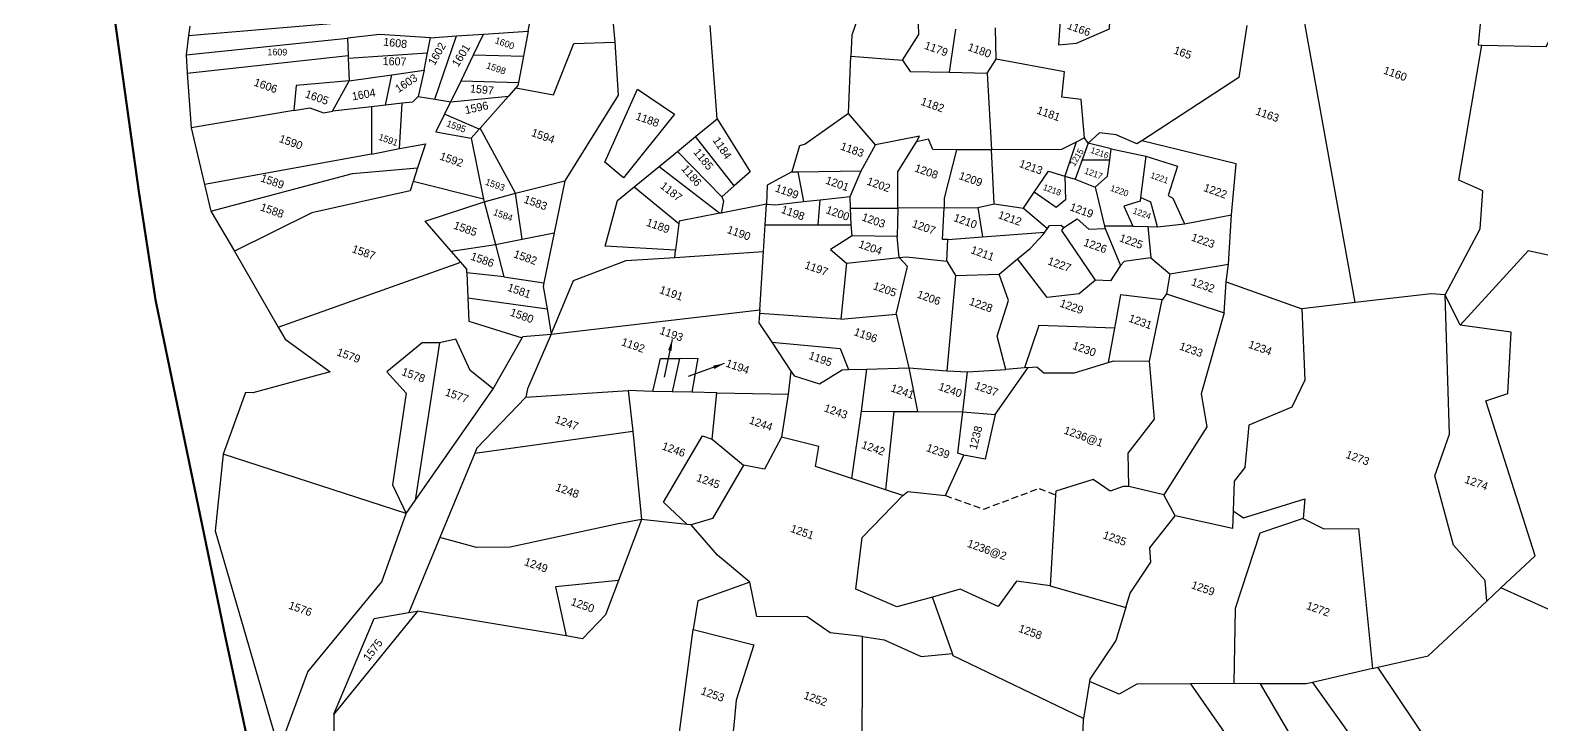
# Model space of a CAD drawing. Header units: metres. Extents: x 256890 to 259932, y 2184530 to 2188310.
# Drawn here: x 257441 to 258116, y 2185675 to 2185985 of the extents above; entities that cross this region are included whole.
import ezdxf

# ---------------------------------------------------------------- set-up
doc = ezdxf.new("R2010")
doc.units = ezdxf.units.M
doc.header["$LTSCALE"] = 0.3
doc.linetypes.add('DASHED', pattern=[0.75, 0.5, -0.25])
for name, color, linetype in [('OFF', 1, 'Continuous'), ('POLY_PARCEL', 6, 'Continuous'), ('POLY_ROAD', 30, 'Continuous'), ('POLY_SUBPARCEL', 6, 'DASHED'), ('SYM_ARROW', 1, 'Continuous'), ('TEXT_PARCEL', 7, 'Continuous'), ('V_BOUND_LINE', 7, 'Continuous')]:
    doc.layers.add(name, color=color, linetype=linetype)
doc.styles.get("Standard").update_dxf_attribs({"font": 'simplex.shx'})
doc.styles.add('TEXT_MAP', font='', dxfattribs={"height": 1.8})
doc.styles.get('TEXT_MAP').set_extended_font_data('Kruti Dev 050')
doc.dimstyles.get("Standard").update_dxf_attribs({"dimtxt": 0.18, "dimasz": 0.18, "dimexe": 0.18, "dimexo": 0.0625, "dimgap": 0.09, "dimtad": 0, "dimtih": 1, "dimtoh": 1, "dimdec": 4, "dimzin": 0, "dimdsep": 46, "dimtxsty": 'Standard', "dimcen": 0.09, "dimadec": 0, "dimazin": 0, "dimtfac": 1, "dimtdec": 4, "dimtofl": 0, "dimtmove": 0, "dimatfit": 3, "dimfxl": 0, "dimtolj": 1, "dimtzin": 0, "dimarcsym": 0})

# ---------------------------------------------------------------- blocks, each defined once
blk = doc.blocks.new('TEXTARROW')
blk.add_leader([(0, 0), (8.64, 0)], dimstyle='Standard', override={"dimtxt": 2.5, "dimasz": 2.5, "dimexe": 1.25, "dimexo": 0.625, "dimgap": 0.625, "dimtad": 1, "dimtih": 0, "dimtoh": 0, "dimzin": 8, "dimcen": 2.5, "dimtofl": 1})
blk = doc.blocks.new('ee')
at = {"layer": 'OFF'}
blk.add_lwpolyline([(-1065.45, 694.22), (-1074.01, 713.48)], dxfattribs=at)
at = {"layer": 'POLY_PARCEL'}
for points in [[(-908.99, 767.63), (-895.26, 772.23), (-893.29, 786.07), (-866.22, 788.56)], [(-914.14, 784.9), (-909.8, 767.44), (-908.99, 767.63)], [(-897.88, 711.99), (-895.45, 728.65), (-897.75, 736.86), (-903.67, 737.26), (-908.99, 767.63)], [(-916.37, 703.55), (-947.92, 758.48), (-948.08, 759.42)], [(-960.28, 754.05), (-958.04, 742.4), (-973.82, 721.65)], [(-1043.32, 732.77), (-1043.25, 722.13), (-1041.87, 717.64)], [(-1030.63, 720.66), (-1029.12, 727.36), (-1031.69, 734.02)], [(-1021.69, 731.22), (-1019.78, 721.63)], [(-1010.81, 727.99), (-1013.36, 734.52)], [(-1011.71, 724.31), (-1010.81, 727.99)], [(-986.17, 717.98), (-989.79, 725.86), (-994.06, 724.87), (-995.37, 730.45), (-1010.81, 727.99)], [(-866.6, 729.76), (-883.64, 727.59), (-892.42, 706.67)], [(-1030.63, 720.66), (-1028.14, 718.86), (-1019.78, 721.63)], [(-1019.78, 721.63), (-1011.71, 724.31)], [(-1011.71, 724.31), (-1005.01, 708.42)], [(-973.82, 721.65), (-974.61, 720.67), (-979.67, 721), (-983.35, 720.21), (-984.99, 717.12)], [(-949.19, 712.79), (-952.08, 723.95), (-973.82, 721.65)], [(-1041.87, 717.64), (-1030.63, 720.66)], [(-1037.99, 705.3), (-1041.87, 717.64)], [(-986.17, 717.98), (-987.64, 716.42)], [(-984.99, 717.12), (-986.17, 717.98)], [(-979.67, 717.65), (-984.99, 717.12)], [(-979.67, 717.65), (-971.79, 718.76)], [(-979.16, 715.19), (-979.67, 717.65)], [(-971.79, 718.76), (-964.36, 719.03), (-964.1, 712.07), (-962.92, 711.87), (-958.52, 707.34)], [(-971.79, 718.76), (-969.78, 709.6)], [(-987.64, 716.42), (-990.15, 713.75), (-1005.01, 708.42)], [(-987.64, 716.42), (-987.45, 708.4)], [(-984.99, 717.12), (-984.99, 713.18)], [(-984.99, 713.18), (-979.16, 715.19)], [(-980.19, 708.36), (-978.42, 711.57), (-979.16, 715.19)], [(-984.99, 713.18), (-984.99, 708.52)], [(-958.52, 707.34), (-949.19, 712.79)], [(-946.15, 702.1), (-949.19, 712.79)], [(-897.88, 711.99), (-900.9, 711.13), (-916.37, 703.55)], [(-865.93, 650.31), (-867.83, 654.54), (-877.23, 659.6), (-886.45, 672.91), (-886.45, 682.82), (-897.88, 711.99)], [(-892.42, 706.67), (-897.88, 711.99)], [(-1005.01, 708.42), (-1012.41, 705.79)], [(-1000.34, 697.17), (-1005.01, 708.42)], [(-987.45, 708.4), (-985.49, 703.44), (-986.93, 701.08), (-992.72, 702.68)], [(-992.72, 702.68), (-991.27, 708.2), (-987.45, 708.4)], [(-987.45, 708.4), (-984.99, 708.52)], [(-984.99, 708.52), (-980.19, 708.36)], [(-980.19, 708.36), (-975.25, 700.79)], [(-969.78, 709.6), (-969.6, 708.8), (-972.69, 706.5), (-969.27, 702.95)], [(-963.95, 704.66), (-967.23, 709.39), (-969.78, 709.6)], [(-963.95, 704.66), (-958.52, 707.34)], [(-863.94, 654.15), (-859.1, 663.51), (-881.31, 692.64), (-877.18, 695.86), (-881.06, 709.1), (-892.42, 706.67)], [(-1037.99, 705.3), (-1044.89, 695.51), (-1045.94, 694.79), (-1045.61, 688.69)], [(-1029.91, 700.73), (-1037.99, 705.3)], [(-1021.44, 704.41), (-1021.3, 705.86), (-1029.91, 700.73)], [(-1020.45, 688.98), (-1023.13, 696.68), (-1021.44, 704.41)], [(-1012.41, 705.79), (-1017.43, 704.02), (-1019.14, 705.92), (-1021.44, 704.41)], [(-1012.41, 705.79), (-1011.37, 694.61), (-1010.65, 692.54)], [(-969.27, 702.95), (-966.03, 703.99)], [(-966.03, 703.99), (-963.95, 704.66)], [(-966.03, 703.99), (-963.03, 697.57)], [(-1112.1, 698.52), (-1112.97, 703.75)], [(-1110.46, 685.56), (-1101.97, 686.96), (-1101.51, 699.37), (-1092.94, 702.72)], [(-1031.03, 694.14), (-1029.91, 700.73)], [(-993.83, 698.49), (-992.72, 702.68)], [(-969.27, 702.95), (-975.25, 700.79)], [(-975.25, 700.79), (-974.94, 700.31)], [(-957.84, 695.66), (-946.15, 702.1)], [(-945.29, 698.22), (-946.15, 702.1)], [(-916.37, 703.55), (-927.23, 698.22)], [(-1121.38, 694.49), (-1112.1, 698.52)], [(-1112.1, 698.52), (-1111.23, 692.86)], [(-1003.49, 695.14), (-1000.34, 697.17)], [(-1000.34, 697.17), (-993.83, 698.49)], [(-993.83, 698.49), (-987.18, 695.96)], [(-987.18, 695.96), (-986.96, 696.77), (-984.53, 697.75), (-983.81, 697.42)], [(-973.1, 688.69), (-984, 696.67), (-983.81, 697.42)], [(-983.81, 697.42), (-981.57, 700.25), (-978.36, 698.93), (-974.94, 700.31)], [(-974.94, 700.31), (-968.9, 693.68)], [(-963.03, 697.57), (-968.42, 694.81), (-968.9, 693.68)], [(-963.03, 697.57), (-957.84, 695.66)], [(-945.29, 698.22), (-927.23, 698.22)], [(-943.32, 691.46), (-945.29, 698.22)], [(-927.23, 698.22), (-921.15, 683.3), (-921.87, 676.6), (-929.62, 669.54), (-927.32, 660.28), (-928.57, 656.6), (-926.51, 650.22)], [(-1126.95, 692.08), (-1121.38, 694.49)], [(-1121.92, 689.37), (-1121.38, 694.49)], [(-1065.45, 694.22), (-1054.48, 685.52), (-1056.8, 681.3)], [(-1044.39, 689.14), (-1031.03, 694.14)], [(-1031.42, 687.86), (-1031.03, 694.14)], [(-1010.65, 692.54), (-1003.49, 695.14)], [(-1003.49, 695.14), (-1000.29, 689.28)], [(-1000.29, 689.28), (-987.46, 694.98)], [(-991.2, 687.3), (-989.33, 690.4), (-987.62, 694.4), (-987.46, 694.98)], [(-987.46, 694.98), (-987.18, 695.96)], [(-957.84, 695.66), (-957.05, 691.13)], [(-1183.77, 671.92), (-1146.45, 688.92), (-1139.97, 693.61)], [(-1132.32, 689.75), (-1126.95, 692.08)], [(-1126.76, 677.06), (-1126.95, 692.08)], [(-1121.92, 689.37), (-1111.23, 692.86)], [(-1111.23, 692.86), (-1110.31, 686.92)], [(-1010.65, 692.54), (-1020.45, 688.98)], [(-1007.43, 686.11), (-1008.55, 685.71), (-1010.65, 692.54)], [(-968.9, 693.68), (-969.88, 689.68), (-973.1, 688.69)], [(-957.05, 691.13), (-957.5, 689.55)], [(-957.05, 691.13), (-943.32, 691.46)], [(-943.32, 691.46), (-942.14, 672.58), (-938.45, 666.05), (-942.37, 648.39)], [(-1132.32, 689.75), (-1143.26, 686.59), (-1149.88, 683.36)], [(-1131.82, 686.32), (-1132.32, 689.75)], [(-1122.59, 682.92), (-1121.92, 689.37)], [(-1056.8, 681.3), (-1068.7, 688.83)], [(-1045.61, 688.69), (-1049.82, 684.02), (-1048.57, 679.89)], [(-1045.61, 688.69), (-1044.39, 689.14)], [(-1044.39, 689.14), (-1040.92, 683.22)], [(-1037.49, 684.9), (-1031.42, 687.86)], [(-1030.43, 685.4), (-1031.42, 687.86)], [(-1030.43, 685.4), (-1020.45, 688.98)], [(-1020.45, 688.98), (-1018.41, 682.94)], [(-1007.43, 686.11), (-1000.29, 689.28)], [(-993.99, 682.68), (-991.2, 687.3)], [(-973.1, 688.69), (-975.53, 684.55), (-982.03, 681.34), (-991.2, 687.3)], [(-957.5, 689.55), (-966.69, 687.45), (-965.46, 679.9)], [(-955.53, 675.6), (-957.5, 689.55)], [(-1148.22, 679.22), (-1131.82, 686.32)], [(-1131.25, 682.41), (-1131.82, 686.32)], [(-1122.59, 682.92), (-1110.31, 686.92)], [(-1110.46, 685.56), (-1111.37, 683.31)], [(-1110.31, 686.92), (-1110.2, 686.22), (-1110.46, 685.56)], [(-1058.56, 678.1), (-1071.4, 684.34)], [(-1040.92, 683.22), (-1037.49, 684.9)], [(-1036.02, 679.46), (-1037.49, 684.9)], [(-1029.06, 681.95), (-1030.43, 685.4)], [(-1006.05, 681.45), (-1007.43, 686.11)], [(-1182.84, 667.67), (-1149.88, 683.36)], [(-1149.88, 683.36), (-1148.45, 679.79)], [(-1137.71, 679.01), (-1131.25, 682.41)], [(-1131.25, 682.41), (-1130.53, 676.38)], [(-1123.13, 677.71), (-1111.37, 683.31)], [(-1123.13, 677.71), (-1122.59, 682.92)], [(-1111.37, 683.31), (-1114.96, 674.34)], [(-1056.8, 681.3), (-1058.56, 678.1)], [(-1048.57, 679.89), (-1046.6, 680.44), (-1040.92, 683.22)], [(-1036.02, 679.46), (-1029.06, 681.95)], [(-1028, 679.66), (-1029.06, 681.95)], [(-1018.41, 682.94), (-1028, 679.66)], [(-1016.38, 678.61), (-1018.41, 682.94)], [(-1016.38, 678.61), (-1014.92, 679.35), (-1006.05, 681.45)], [(-1006.05, 681.45), (-1003.09, 679.12)], [(-1003.09, 679.12), (-993.99, 682.68)], [(-985.32, 662.98), (-989.72, 669.35), (-989.98, 677.76), (-993.99, 682.68)], [(-1181.17, 663.85), (-1148.45, 679.79)], [(-1148.45, 679.79), (-1148.22, 679.22)], [(-1148.22, 679.22), (-1146.33, 674.48)], [(-1146.33, 674.48), (-1137.71, 679.01)], [(-1136.77, 672.07), (-1137.71, 679.01)], [(-1130.53, 676.38), (-1126.76, 677.06)], [(-1126.76, 677.06), (-1123.13, 677.71)], [(-1123.59, 674.6), (-1123.13, 677.71)], [(-1074.13, 679.8), (-1057.73, 674.45)], [(-1058.56, 678.1), (-1057.9, 677.31), (-1057.48, 674.6)], [(-1048.57, 679.89), (-1057.48, 674.6)], [(-1047.28, 675.43), (-1048.57, 679.89)], [(-1047.28, 675.43), (-1036.02, 679.46)], [(-1028, 679.66), (-1031.55, 675.13), (-1027.15, 673.42)], [(-1027.15, 673.42), (-1016.38, 678.61)], [(-1012.75, 666.38), (-1013.93, 677.34), (-1016.38, 678.61)], [(-1003.09, 679.12), (-997.71, 658.23)], [(-965.46, 679.9), (-981.69, 674.75), (-981.51, 664.72)], [(-965.46, 679.9), (-964.21, 672.19)], [(-1184.22, 674.01), (-1183.77, 671.92)], [(-1146.33, 674.48), (-1157.16, 669.48)], [(-1147.57, 666.81), (-1146.33, 674.48)], [(-1133.35, 673.74), (-1136.77, 672.07)], [(-1130.53, 676.38), (-1131.3, 674.74), (-1133.35, 673.74)], [(-1130.48, 663.94), (-1133.35, 673.74)], [(-1123.59, 674.6), (-1124.06, 670.24), (-1116.15, 671.58)], [(-1115.07, 674.06), (-1123.59, 674.6)], [(-1116.15, 671.58), (-1115.07, 674.06)], [(-1114.96, 674.34), (-1115.07, 674.06)], [(-1102.59, 663.26), (-1114.96, 674.34)], [(-1077.88, 673.57), (-1065.66, 669.15)], [(-1057.73, 674.45), (-1065.78, 669.68), (-1065.66, 669.15)], [(-1057.48, 674.6), (-1057.73, 674.45)], [(-1045.62, 669.65), (-1047.28, 675.43)], [(-1027.15, 673.42), (-1024.13, 661.17)], [(-964.21, 672.19), (-963.15, 672.98), (-955.53, 675.6)], [(-950.45, 647.48), (-953.08, 654.5), (-950.12, 663.69), (-955.53, 675.6)], [(-1183.77, 671.92), (-1182.84, 667.67)], [(-1139.64, 670.68), (-1147.57, 666.81)], [(-1136.77, 672.07), (-1139.64, 670.68)], [(-1139.64, 670.68), (-1136.02, 660.61)], [(-1116.15, 671.58), (-1108.91, 659.57)], [(-980.76, 665.06), (-978.98, 665.92), (-977.01, 665.13), (-970.51, 667.46), (-964.21, 672.19)], [(-835.23, 671.4), (-852.31, 653.24), (-863.94, 654.15)], [(-1182.84, 667.67), (-1181.17, 663.85)], [(-1157.16, 669.48), (-1155.78, 664.04)], [(-1149.31, 665.79), (-1147.57, 666.81)], [(-1130.48, 663.94), (-1125.39, 666.92), (-1125.24, 661.2)], [(-1102.59, 663.26), (-1093.07, 669.59)], [(-1065.66, 669.15), (-1064.34, 663.26)], [(-1063.96, 661.64), (-1045.62, 669.65)], [(-1041.99, 657.02), (-1045.62, 669.65)], [(-1181.17, 663.85), (-1176.26, 652.56)], [(-1155.78, 664.04), (-1176.26, 652.56)], [(-1155.78, 664.04), (-1152.6, 665.79)], [(-1152.6, 665.79), (-1149.31, 665.79)], [(-1136.02, 660.61), (-1130.48, 663.94)], [(-1108.54, 659.03), (-1102.59, 663.26)], [(-1097.68, 654.02), (-1102.59, 663.26)], [(-1024.13, 661.17), (-1012.75, 666.38)], [(-1012.75, 666.38), (-1006.05, 656)], [(-981.51, 664.72), (-985.32, 662.98)], [(-984.24, 652.65), (-980.76, 665.06)], [(-980.76, 665.06), (-981.51, 664.72)], [(-1136.02, 660.61), (-1169.15, 641.58)], [(-1165.79, 636.4), (-1138.58, 655.12), (-1125.24, 661.2)], [(-1125.24, 661.2), (-1125.15, 658.02)], [(-1024.13, 661.17), (-1041.77, 656.26)], [(-993.31, 659.61), (-985.32, 662.98)], [(-1125.15, 658.02), (-1125.09, 655.76), (-1144.28, 643.7), (-1157.77, 629.75)], [(-1108.91, 659.57), (-1125.15, 658.02)], [(-1111.79, 646.11), (-1119.61, 650.48), (-1108.54, 659.03)], [(-1108.91, 659.57), (-1108.54, 659.03)], [(-1108.54, 659.03), (-1102.97, 650.88)], [(-1097.68, 654.02), (-1091.38, 657.75)], [(-1084.33, 636.1), (-1041.99, 657.02)], [(-1041.99, 657.02), (-1041.77, 656.26)], [(-1006.05, 656), (-997.71, 658.23)], [(-997.71, 658.23), (-993.31, 659.61)], [(-991.28, 650.79), (-993.31, 659.61)], [(-926.51, 650.22), (-923.82, 649.53), (-912.26, 658.2), (-911.08, 653.93)], [(-1102.97, 650.88), (-1097.68, 654.02)], [(-1041.77, 656.26), (-1041.2, 654.2), (-1037.03, 651.06)], [(-1037.03, 651.06), (-1022.08, 654.92), (-1018.66, 651.07)], [(-1014.91, 652.54), (-1006.05, 656)], [(-1006.05, 656), (-1000.89, 647.42)], [(-911.08, 653.93), (-919.16, 647.56), (-918.7, 629.7), (-913.31, 613.72)], [(-911.08, 653.93), (-905.95, 653.24), (-898.63, 655.97), (-885.08, 627.38)], [(-865.93, 650.31), (-863.94, 654.15)], [(-1176.26, 652.56), (-1169.15, 641.58)], [(-1111.79, 646.11), (-1102.97, 650.88)], [(-1102.97, 650.88), (-1098.72, 644.66)], [(-1037.03, 651.06), (-1030.82, 646.38)], [(-1030.82, 646.38), (-1029.7, 645.66), (-1023.79, 645.86), (-1019.98, 650.55), (-1018.66, 651.07)], [(-1018.66, 651.07), (-1014.91, 652.54)], [(-1014.91, 652.54), (-1012.88, 643.23)], [(-1000.89, 647.42), (-991.28, 650.79)], [(-991.28, 650.79), (-984.24, 652.65)], [(-987.79, 641.69), (-989.17, 641.62), (-991.28, 650.79)], [(-984.24, 652.65), (-982.93, 642.41), (-987.79, 641.69)], [(-926.51, 650.22), (-925.29, 646.42), (-938.43, 644.78)], [(-884.02, 628.06), (-874.24, 634.24), (-865.93, 650.31)], [(-1098.72, 644.66), (-1089.76, 646.42)], [(-1030.82, 646.38), (-1029.61, 641.28)], [(-1005.92, 645.66), (-1000.89, 647.42)], [(-950.45, 647.48), (-951.63, 647.11), (-954.06, 645.08), (-958.53, 646.33), (-965.56, 641.01), (-965.33, 640.21)], [(-942.37, 648.39), (-950.45, 647.48)], [(-938.43, 644.78), (-942.37, 648.39)], [(-1142.71, 616.94), (-1108.95, 644.52)], [(-1108.95, 644.52), (-1111.79, 646.11)], [(-1106.83, 642.71), (-1107.13, 643.5), (-1108.95, 644.52)], [(-1098.72, 644.66), (-1106.83, 642.71)], [(-1012.88, 643.23), (-1005.92, 645.66)], [(-1012.88, 643.23), (-1009.86, 628.26)], [(-1005.92, 645.66), (-1001.77, 628.44)], [(-941.98, 621.64), (-942.15, 625.04), (-940.05, 633.12), (-941.36, 636.11), (-938.43, 644.78)], [(-1169.15, 641.58), (-1165.79, 636.4)], [(-1106.83, 642.71), (-1104.73, 637.49)], [(-1104.73, 637.49), (-1087.14, 641.13)], [(-1058.48, 631.68), (-1059.33, 639.2), (-1055.31, 640.67)], [(-1055.31, 640.67), (-1051.46, 642.08), (-1050.21, 634.44)], [(-1055.31, 640.67), (-1054.37, 633.05)], [(-1044.85, 636.22), (-1029.61, 641.28)], [(-1029.61, 641.28), (-1027.75, 631.71)], [(-988.64, 631.71), (-987.79, 641.69)], [(-965.33, 640.21), (-959.65, 620.55)], [(-1165.79, 636.4), (-1157.77, 629.75)], [(-1104.73, 637.49), (-1102.78, 632.63), (-1090.24, 633.12)], [(-1090.24, 633.12), (-1090.18, 633.46), (-1084.33, 636.1)], [(-1084.33, 636.1), (-1085.25, 622.72), (-1084.98, 620.86)], [(-1044.85, 636.22), (-1050.21, 634.44)], [(-1042.35, 626.01), (-1044.85, 636.22)], [(-1092.54, 620.17), (-1090.24, 633.12)], [(-1054.37, 633.05), (-1058.48, 631.68)], [(-1050.21, 634.44), (-1054.37, 633.05)], [(-1009.86, 628.26), (-1018.36, 628.07), (-1019.13, 632.53), (-1027.75, 631.71)], [(-1157.77, 629.75), (-1142.71, 616.94)], [(-1084.98, 620.86), (-1063.81, 629.98)], [(-1058.48, 631.68), (-1063.81, 629.98)], [(-1063.81, 629.98), (-1059.73, 621.77)], [(-1027.75, 631.71), (-1028.98, 623.6), (-1033.7, 622.88)], [(-997.65, 628.53), (-996.92, 629.74), (-988.64, 631.71)], [(-1107.37, 625.84), (-1111.07, 624.51), (-1116.35, 615.68), (-1110.65, 612.66), (-1106.6, 592.21), (-1101.57, 587.18)], [(-1092.54, 620.17), (-1098.8, 622.3), (-1104.19, 627.84), (-1107.37, 625.84)], [(-1107.37, 625.84), (-1100.63, 590.63)], [(-1041.14, 606.09), (-1047.91, 609.03), (-1044.65, 626.01), (-1042.35, 626.01)], [(-1042.35, 626.01), (-1033.7, 622.88)], [(-1001.77, 628.44), (-1009.86, 628.26)], [(-983.74, 609.24), (-990.51, 604.49), (-1000.52, 605.16), (-1003.09, 616.55), (-997.65, 628.53)], [(-997.65, 628.53), (-1001.77, 628.44)], [(-885.08, 627.38), (-896.71, 619.91)], [(-885.08, 627.38), (-884.02, 628.06)], [(-845.94, 599.9), (-884.02, 628.06)], [(-1033.7, 622.88), (-1036.24, 609.26), (-1040.29, 606.29)], [(-1100.63, 590.63), (-1092.54, 620.17)], [(-1091.58, 605.1), (-1059.73, 621.77)], [(-1084.98, 620.86), (-1091.52, 606.37), (-1091.58, 605.1)], [(-1059.73, 621.77), (-1051.27, 603.7)], [(-959.65, 620.55), (-967.14, 618.98), (-969.11, 612.21), (-978.44, 613), (-983.74, 609.24)], [(-959.65, 620.55), (-941.98, 621.64)], [(-941.98, 621.64), (-941.58, 613.95), (-944.15, 603.78), (-944.05, 603.25)], [(-896.71, 619.91), (-897.96, 619.11), (-907.67, 615.7)], [(-896.71, 619.91), (-856.57, 591.97)], [(-1142.71, 616.94), (-1140.36, 614.95), (-1128.35, 611.46), (-1143.19, 601.15), (-1144.73, 600.66), (-1144.83, 585.89)], [(-907.67, 615.7), (-913.31, 613.72)], [(-868.67, 582.95), (-907.67, 615.7)], [(-913.31, 613.72), (-922.51, 610.37)], [(-975.25, 598.84), (-983.74, 609.24)], [(-922.51, 610.37), (-933.81, 606.26), (-936.83, 602.78), (-944.05, 603.25)], [(-922.51, 610.37), (-876.14, 577.37)], [(-1041.14, 606.09), (-1051.27, 603.7)], [(-1040.29, 606.29), (-1041.14, 606.09)], [(-1023.54, 598.62), (-1032.45, 601.91), (-1040.29, 606.29)], [(-1091.58, 605.1), (-1092.61, 584.62)], [(-1051.27, 603.7), (-1055.87, 601.04), (-1076.95, 587.91), (-1084.08, 585.33), (-1092.61, 584.62)], [(-1051.27, 603.7), (-1051.51, 589.06)], [(-944.05, 603.25), (-942.55, 594.98)], [(-1023.54, 598.62), (-1033.13, 590.71), (-1031.96, 584.3)], [(-995.56, 595.63), (-1002.72, 593.96), (-1008.76, 595.6), (-1019.47, 591.86), (-1023.54, 598.62)], [(-995.56, 595.63), (-990.69, 596.55), (-981.63, 595.83), (-975.25, 598.84)], [(-942.55, 594.98), (-974.86, 598.36), (-975.25, 598.84)], [(-984.82, 565.23), (-995.56, 595.63)], [(-935.81, 572.52), (-935.36, 572.92), (-942.55, 594.98)], [(-1101.57, 587.18), (-1100.63, 590.63)], [(-1051.51, 589.06), (-1064.39, 582.92), (-1058.42, 573.33)], [(-1051.51, 589.06), (-1051.65, 580.81), (-1054.72, 573.99), (-1058.42, 573.33)], [(-1144.83, 585.89), (-1140.72, 569.09), (-1111.49, 528.72), (-1110.61, 528.9), (-1110.41, 546.21), (-1101.57, 570.89), (-1101.57, 587.18)], [(-1101.57, 587.18), (-1144.83, 585.89)], [(-1031.96, 584.3), (-1017.94, 585.68), (-1017.53, 572.6), (-1015.94, 566.29), (-1015.27, 561.57)], [(-1092.61, 584.62), (-1093.52, 566.42)], [(-1018.45, 520.92), (-1031.96, 584.3)], [(-1058.42, 573.33), (-1091.77, 567.39)], [(-1091.77, 567.39), (-1101.69, 539.21)], [(-1101.69, 539.21), (-1100.4, 562.56), (-1093.52, 566.42)], [(-1093.52, 566.42), (-1091.77, 567.39)], [(-1101.69, 539.21), (-1098.22, 529.13)]]:
    blk.add_lwpolyline(points, dxfattribs=at)
blk.add_lwpolyline([(-990.12, 746.33), (-1000.17, 740.98), (-998.72, 735.69), (-994.98, 737.4), (-989.13, 742.92)], close=True, dxfattribs=at)
at = {"layer": 'POLY_ROAD'}
for points in [[(-1098.46, 714.74), (-1092.94, 702.72)], [(-1092.94, 702.72), (-1088.21, 691.79), (-1093.07, 669.59)], [(-1068.7, 688.83), (-1065.45, 694.22)], [(-1071.4, 684.34), (-1068.7, 688.83)], [(-1074.13, 679.8), (-1071.4, 684.34)], [(-1077.88, 673.57), (-1074.13, 679.8)], [(-1064.34, 663.26), (-1079.58, 658.79), (-1080.37, 669.43), (-1077.88, 673.57)], [(-1093.07, 669.59), (-1091.38, 657.75)], [(-1063.96, 661.64), (-1064.34, 663.26)], [(-1084.33, 636.1), (-1083.73, 649.17), (-1074.01, 657.37), (-1063.96, 661.64)], [(-1091.38, 657.75), (-1089.76, 646.42)], [(-1089.76, 646.42), (-1089.65, 645.62), (-1087.14, 641.13)], [(-1087.14, 641.13), (-1084.33, 636.1)]]:
    blk.add_lwpolyline(points, dxfattribs=at)
blk.add_lwpolyline([(-1074.84, 691.99), (-1080.85, 674.67), (-1085.97, 676.57), (-1084.58, 694.52)], close=True, dxfattribs=at)
at = {"layer": 'POLY_SUBPARCEL', "ltscale": 10}
blk.add_lwpolyline([(-988.64, 631.71), (-979.49, 631.74), (-969.33, 640.31), (-965.33, 640.21)], dxfattribs=at)
at = {"layer": 'V_BOUND_LINE', "const_width": 0.5}
blk.add_lwpolyline([(-1286.92, 1173.08), (-1294.41, 1084.61), (-1302.04, 995.36), (-1307.3, 913.09), (-1269.82, 808.61), (-1235.96, 737.47), (-1182.48, 635.09), (-1170.78, 613.44), (-1130.75, 547.71), (-1107.8, 510.67), (-1099.9, 498.42), (-1050.25, 418), (-1047.05, 413.56)], dxfattribs=at)
at = {"layer": 'SYM_ARROW'}
for p, rotation in [((-1058.31, 644.11), 277.6698792738626), ((-1045.48, 642.96), 219.3478033377197)]:
    blk.add_blockref('TEXTARROW', p, dxfattribs=dict(at, rotation=rotation))
at = {"layer": 'TEXT_PARCEL', "style": 'TEXT_MAP'}
for s, height, p in [('1160', 1.8, (-927.85, 754.15)), ('1166', 1.8, (-998.26, 739.75)), ('165', 1.8, (-973.8, 742.55)), ('1163', 1.8, (-951.85, 735.83)), ('1180', 1.8, (-1017.69, 727.68)), ('1179', 1.8, (-1026.98, 724.72)), ('1181', 1.8, (-998.28, 719.5)), ('1182', 1.8, (-1023.53, 712.59)), ('1216', 1.4, (-983.91, 715.26)), ('1221', 1.4, (-969.33, 714.48)), ('1222', 1.8, (-957.09, 715.7)), ('1217', 1.4, (-983.63, 710.41)), ('1213', 1.8, (-997.99, 706.86)), ('1220', 1.4, (-976.85, 708.71)), ('1218', 1.4, (-991.17, 703.81)), ('1224', 1.4, (-970.35, 705.61)), ('1223', 1.8, (-955.95, 704.28)), ('1209', 1.8, (-1009.85, 699.75)), ('1219', 1.8, (-983.97, 701.5)), ('1183', 1.8, (-1037.17, 697.04)), ('1208', 1.8, (-1019.8, 698.02)), ('1225', 1.8, (-971.13, 698.7)), ('1600', 1.5, (-1118.4, 693.45)), ('1212', 1.8, (-998.58, 694.43)), ('1226', 1.8, (-978.41, 695.06)), ('1232', 1.8, (-952.6, 694.84)), ('1201', 1.8, (-1037.75, 688.71)), ('1202', 1.8, (-1028.93, 691.63)), ('1210', 1.8, (-1007.8, 690.46)), ('1598', 1.5, (-1118.34, 687.49)), ('1188', 1.8, (-1082.83, 687.94)), ('1207', 1.8, (-1016.15, 686.05)), ('1227', 1.8, (-984.58, 688.39)), ('1234', 1.8, (-935.75, 685.91)), ('1199', 1.8, (-1047.85, 683.25)), ('1200', 1.8, (-1035.44, 682.48)), ('1203', 1.8, (-1027.3, 683.66)), ('1211', 1.8, (-1001.72, 684.94)), ('1231', 1.8, (-963.11, 682.39)), ('1198', 1.8, (-1044.96, 679.16)), ('1229', 1.8, (-978.83, 680.38)), ('1233', 1.8, (-950.26, 680.31)), ('1594', 1.8, (-1103.71, 676.56)), ('1204', 1.8, (-1025.93, 677.69)), ('1595', 1.5, (-1122.39, 672.18)), ('1228', 1.8, (-998.17, 673.9)), ('1230', 1.8, (-972.94, 672.36)), ('1274', 1.8, (-879.75, 673.66)), ('1190', 1.8, (-1054.9, 670.82)), ('1197', 1.8, (-1035.8, 669.19)), ('1205', 1.8, (-1019.71, 669.94)), ('1206', 1.8, (-1009.75, 671.48)), ('1273', 1.8, (-906.79, 669.95)), ('1606', 1.8, (-1166.29, 666.26)), ('1605', 1.8, (-1154.56, 667.66)), ('1189', 1.8, (-1072.57, 666.23)), ('1591', 1.5, (-1135.78, 664.19)), ('1592', 1.8, (-1121.33, 664.65)), ('1593', 1.5, (-1109.76, 662.76)), ('1583', 1.8, (-1100.27, 661.86)), ('1196', 1.8, (-1020.3, 658.77)), ('1590', 1.8, (-1156.7, 656.22)), ('1584', 1.5, (-1105.78, 656.94)), ('1237', 1.8, (-990.65, 656.5)), ('1191', 1.8, (-1064.69, 652.98)), ('1240', 1.8, (-998.25, 653.56)), ('1236@1', 1.8, (-968.37, 653.79)), ('1585', 1.8, (-1113.18, 651.06)), ('1582', 1.8, (-1098.3, 649.52)), ('1195', 1.8, (-1028.11, 650.32)), ('1241', 1.8, (-1008.26, 649.66)), ('1589', 1.8, (-1157.64, 646.49)), ('1586', 1.8, (-1107.23, 645.79)), ('1193', 1.8, (-1061.57, 644.35)), ('1581', 1.8, (-1097.08, 641.99)), ('1194', 1.8, (-1045.08, 642.44)), ('1588', 1.8, (-1155.51, 640.31)), ('1587', 1.8, (-1132.93, 638.39)), ('1192', 1.8, (-1068.83, 639.06)), ('1243', 1.8, (-1020.87, 640.38)), ('1239', 1.8, (-996.22, 639.68)), ('1580', 1.8, (-1094.64, 636.91)), ('1242', 1.8, (-1010.18, 635.43)), ('1235', 1.8, (-952.19, 634.56)), ('1272', 1.8, (-903.76, 634.97)), ('1244', 1.8, (-1035.84, 632.14)), ('1259', 1.8, (-929.7, 630.67)), ('1236@2', 1.8, (-980.3, 622.51)), ('1247', 1.8, (-1077.05, 617.62)), ('1246', 1.8, (-1052.36, 620.06)), ('1579', 1.8, (-1128.34, 615.39)), ('1578', 1.8, (-1113.13, 616.14)), ('1577', 1.8, (-1102.37, 615.1)), ('1245', 1.8, (-1042.67, 615.98)), ('1251', 1.8, (-1018.9, 612.32)), ('1258', 1.8, (-963.02, 608.39)), ('1248', 1.8, (-1071.8, 603.31)), ('1249', 1.8, (-1072.8, 585.17)), ('1250', 1.8, (-1059.91, 580.23)), ('1252', 1.8, (-1003.51, 578)), ('1253', 1.8, (-1025.63, 571.17)), ('1576', 1.8, (-1119.46, 558.13))]:
    blk.add_text(s, height=height, dxfattribs=at).set_placement(p)
for s, height, rotation, p in [('1215', 1.4, 78.364, (-986.09, 711.06)), ('1601', 1.8, 77.9028, (-1124.21, 685.51)), ('1184', 1.8, 323.5363, (-1064.85, 689.33)), ('1608', 1.8, 12.992, (-1141.81, 684.52)), ('1602', 1.8, 79.6932, (-1129.32, 684.05)), ('1607', 1.8, 18.4313, (-1140.4, 680.34)), ('1597', 1.8, 14.0335, (-1119.88, 681.16)), ('1185', 1.8, 328.3977, (-1068.04, 685.3)), ('1603', 1.8, 53.1246, (-1134.92, 675.61)), ('1596', 1.8, 31.9999, (-1119.07, 676.23)), ('1186', 1.8, 330.2601, (-1069.36, 680.85)), ('1187', 1.8, 341.5686, (-1072.52, 675.38)), ('1609', 1.5, 18.8825, (-1165.56, 673.71)), ('1604', 1.8, 29.7397, (-1144.08, 670.59)), ('1238', 1.8, 95.199, (-985.46, 643.69)), ('1575', 1.8, 72.3651, (-1098.26, 552.94))]:
    blk.add_text(s, height=height, rotation=rotation, dxfattribs=at).set_placement(p)
blk = doc.blocks.new('QQ')
at = {"xscale": 1.98365995603694, "yscale": 1.98365995603694, "zscale": 1.98365995603694, "rotation": 340.3739188649445}
blk.add_blockref('ee', (259275.92, 2183938.28), dxfattribs=at)

msp = doc.modelspace()

# ---------------------------------------------------------------- block references
msp.add_blockref('QQ', (0, 0))

doc.saveas('drawing.dxf')
